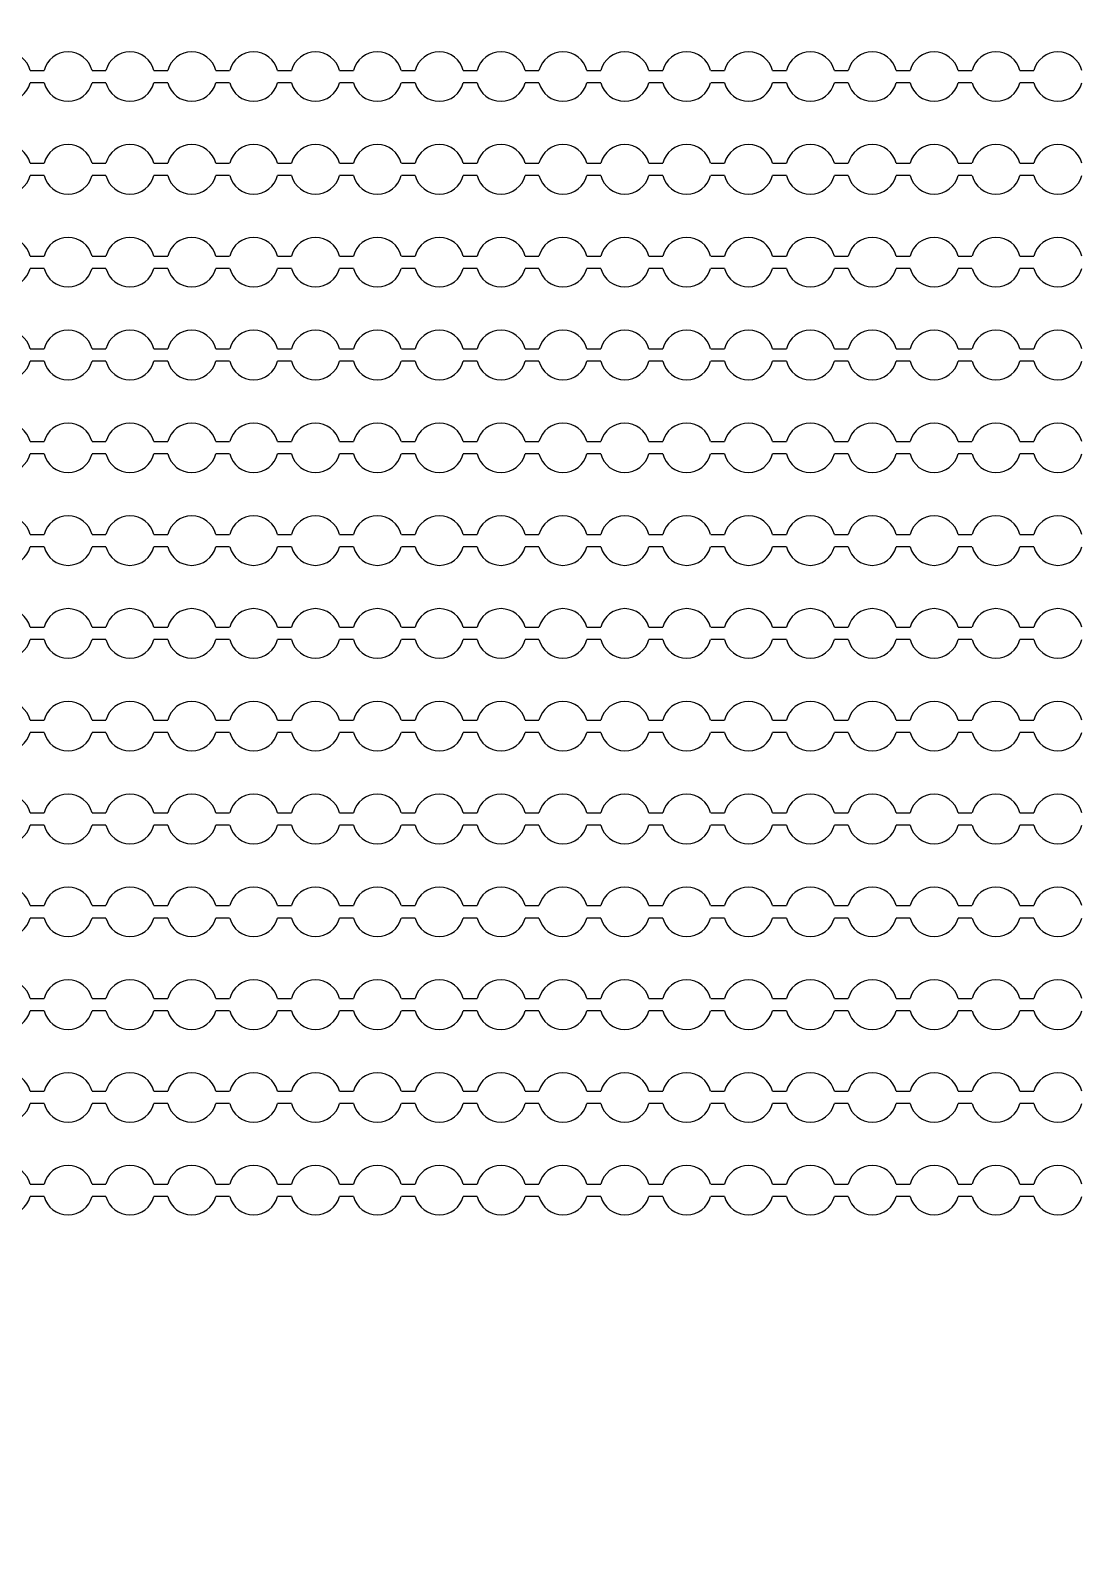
# Model space of a CAD drawing. Extents: x 4056 to 105656, y 4120 to 105720.
# Drawn here: x 59041 to 59891, y 69642 to 70862 of the extents above; entities that cross this region are included whole.
import ezdxf

# ---------------------------------------------------------------- set-up
doc = ezdxf.new("R2010")
doc.units = 13
doc.header["$MEASUREMENT"] = 0
doc.layers.add('Main Layer', color=7, linetype='Continuous', lineweight=0)

msp = doc.modelspace()

# ---------------------------------------------------------------- linework, layer by layer
for p, q in [((59040.9, 70829.2), (59052.1, 70829.2)), ((59090.9, 70829.2), (59102.1, 70829.2)), ((59140.9, 70829.2), (59152.1, 70829.2)), ((59190.9, 70829.2), (59202.1, 70829.2)), ((59240.9, 70829.2), (59252.1, 70829.2)), ((59290.9, 70829.2), (59302.1, 70829.2)), ((59340.9, 70829.2), (59352.1, 70829.2)), ((59390.9, 70829.2), (59402.1, 70829.2)), ((59440.9, 70829.2), (59452.1, 70829.2)), ((59490.9, 70829.2), (59502.1, 70829.2)), ((59540.9, 70829.2), (59552.1, 70829.2)), ((59590.9, 70829.2), (59602.1, 70829.2)), ((59640.9, 70829.2), (59652.1, 70829.2)), ((59690.9, 70829.2), (59702.1, 70829.2)), ((59740.9, 70829.2), (59752.1, 70829.2)), ((59790.9, 70829.2), (59802.1, 70829.2)), ((59840.9, 70829.2), (59852.1, 70829.2)), ((59052.1, 70819.2), (59040.9, 70819.2)), ((59102.1, 70819.2), (59090.9, 70819.2)), ((59152.1, 70819.2), (59140.9, 70819.2)), ((59202.1, 70819.2), (59190.9, 70819.2)), ((59252.1, 70819.2), (59240.9, 70819.2)), ((59302.1, 70819.2), (59290.9, 70819.2)), ((59352.1, 70819.2), (59340.9, 70819.2)), ((59402.1, 70819.2), (59390.9, 70819.2)), ((59452.1, 70819.2), (59440.9, 70819.2)), ((59502.1, 70819.2), (59490.9, 70819.2)), ((59552.1, 70819.2), (59540.9, 70819.2)), ((59602.1, 70819.2), (59590.9, 70819.2)), ((59652.1, 70819.2), (59640.9, 70819.2)), ((59702.1, 70819.2), (59690.9, 70819.2)), ((59752.1, 70819.2), (59740.9, 70819.2)), ((59802.1, 70819.2), (59790.9, 70819.2)), ((59852.1, 70819.2), (59840.9, 70819.2)), ((59040.9, 70754.2), (59052.1, 70754.2)), ((59090.9, 70754.2), (59102.1, 70754.2)), ((59140.9, 70754.2), (59152.1, 70754.2)), ((59190.9, 70754.2), (59202.1, 70754.2)), ((59240.9, 70754.2), (59252.1, 70754.2)), ((59290.9, 70754.2), (59302.1, 70754.2)), ((59340.9, 70754.2), (59352.1, 70754.2)), ((59390.9, 70754.2), (59402.1, 70754.2)), ((59440.9, 70754.2), (59452.1, 70754.2)), ((59490.9, 70754.2), (59502.1, 70754.2)), ((59540.9, 70754.2), (59552.1, 70754.2)), ((59590.9, 70754.2), (59602.1, 70754.2)), ((59640.9, 70754.2), (59652.1, 70754.2)), ((59690.9, 70754.2), (59702.1, 70754.2)), ((59740.9, 70754.2), (59752.1, 70754.2)), ((59790.9, 70754.2), (59802.1, 70754.2)), ((59840.9, 70754.2), (59852.1, 70754.2)), ((59052.1, 70744.2), (59040.9, 70744.2)), ((59102.1, 70744.2), (59090.9, 70744.2)), ((59152.1, 70744.2), (59140.9, 70744.2)), ((59202.1, 70744.2), (59190.9, 70744.2)), ((59252.1, 70744.2), (59240.9, 70744.2)), ((59302.1, 70744.2), (59290.9, 70744.2)), ((59352.1, 70744.2), (59340.9, 70744.2)), ((59402.1, 70744.2), (59390.9, 70744.2)), ((59452.1, 70744.2), (59440.9, 70744.2)), ((59502.1, 70744.2), (59490.9, 70744.2)), ((59552.1, 70744.2), (59540.9, 70744.2)), ((59602.1, 70744.2), (59590.9, 70744.2)), ((59652.1, 70744.2), (59640.9, 70744.2)), ((59702.1, 70744.2), (59690.9, 70744.2)), ((59752.1, 70744.2), (59740.9, 70744.2)), ((59802.1, 70744.2), (59790.9, 70744.2)), ((59852.1, 70744.2), (59840.9, 70744.2)), ((59040.9, 70679.2), (59052.1, 70679.2)), ((59090.9, 70679.2), (59102.1, 70679.2)), ((59140.9, 70679.2), (59152.1, 70679.2)), ((59190.9, 70679.2), (59202.1, 70679.2)), ((59240.9, 70679.2), (59252.1, 70679.2)), ((59290.9, 70679.2), (59302.1, 70679.2)), ((59340.9, 70679.2), (59352.1, 70679.2)), ((59390.9, 70679.2), (59402.1, 70679.2)), ((59440.9, 70679.2), (59452.1, 70679.2)), ((59490.9, 70679.2), (59502.1, 70679.2)), ((59540.9, 70679.2), (59552.1, 70679.2)), ((59590.9, 70679.2), (59602.1, 70679.2)), ((59640.9, 70679.2), (59652.1, 70679.2)), ((59690.9, 70679.2), (59702.1, 70679.2)), ((59740.9, 70679.2), (59752.1, 70679.2)), ((59790.9, 70679.2), (59802.1, 70679.2)), ((59840.9, 70679.2), (59852.1, 70679.2)), ((59052.1, 70669.2), (59040.9, 70669.2)), ((59102.1, 70669.2), (59090.9, 70669.2)), ((59152.1, 70669.2), (59140.9, 70669.2)), ((59202.1, 70669.2), (59190.9, 70669.2)), ((59252.1, 70669.2), (59240.9, 70669.2)), ((59302.1, 70669.2), (59290.9, 70669.2)), ((59352.1, 70669.2), (59340.9, 70669.2)), ((59402.1, 70669.2), (59390.9, 70669.2)), ((59452.1, 70669.2), (59440.9, 70669.2)), ((59502.1, 70669.2), (59490.9, 70669.2)), ((59552.1, 70669.2), (59540.9, 70669.2)), ((59602.1, 70669.2), (59590.9, 70669.2)), ((59652.1, 70669.2), (59640.9, 70669.2)), ((59702.1, 70669.2), (59690.9, 70669.2)), ((59752.1, 70669.2), (59740.9, 70669.2)), ((59802.1, 70669.2), (59790.9, 70669.2)), ((59852.1, 70669.2), (59840.9, 70669.2)), ((59040.9, 70604.2), (59052.1, 70604.2)), ((59052.1, 70594.2), (59040.9, 70594.2)), ((59090.9, 70604.2), (59102.1, 70604.2)), ((59102.1, 70594.2), (59090.9, 70594.2)), ((59140.9, 70604.2), (59152.1, 70604.2)), ((59152.1, 70594.2), (59140.9, 70594.2)), ((59190.9, 70604.2), (59202.1, 70604.2)), ((59202.1, 70594.2), (59190.9, 70594.2)), ((59240.9, 70604.2), (59252.1, 70604.2)), ((59252.1, 70594.2), (59240.9, 70594.2)), ((59290.9, 70604.2), (59302.1, 70604.2)), ((59302.1, 70594.2), (59290.9, 70594.2)), ((59340.9, 70604.2), (59352.1, 70604.2)), ((59352.1, 70594.2), (59340.9, 70594.2)), ((59390.9, 70604.2), (59402.1, 70604.2)), ((59402.1, 70594.2), (59390.9, 70594.2)), ((59440.9, 70604.2), (59452.1, 70604.2)), ((59452.1, 70594.2), (59440.9, 70594.2)), ((59490.9, 70604.2), (59502.1, 70604.2)), ((59502.1, 70594.2), (59490.9, 70594.2)), ((59540.9, 70604.2), (59552.1, 70604.2)), ((59552.1, 70594.2), (59540.9, 70594.2)), ((59590.9, 70604.2), (59602.1, 70604.2)), ((59602.1, 70594.2), (59590.9, 70594.2)), ((59640.9, 70604.2), (59652.1, 70604.2)), ((59652.1, 70594.2), (59640.9, 70594.2)), ((59690.9, 70604.2), (59702.1, 70604.2)), ((59702.1, 70594.2), (59690.9, 70594.2)), ((59740.9, 70604.2), (59752.1, 70604.2)), ((59752.1, 70594.2), (59740.9, 70594.2)), ((59790.9, 70604.2), (59802.1, 70604.2)), ((59802.1, 70594.2), (59790.9, 70594.2)), ((59840.9, 70604.2), (59852.1, 70604.2)), ((59852.1, 70594.2), (59840.9, 70594.2)), ((59040.9, 70529.2), (59052.1, 70529.2)), ((59090.9, 70529.2), (59102.1, 70529.2)), ((59140.9, 70529.2), (59152.1, 70529.2)), ((59190.9, 70529.2), (59202.1, 70529.2)), ((59240.9, 70529.2), (59252.1, 70529.2)), ((59290.9, 70529.2), (59302.1, 70529.2)), ((59340.9, 70529.2), (59352.1, 70529.2)), ((59390.9, 70529.2), (59402.1, 70529.2)), ((59440.9, 70529.2), (59452.1, 70529.2)), ((59490.9, 70529.2), (59502.1, 70529.2)), ((59540.9, 70529.2), (59552.1, 70529.2)), ((59590.9, 70529.2), (59602.1, 70529.2)), ((59640.9, 70529.2), (59652.1, 70529.2)), ((59690.9, 70529.2), (59702.1, 70529.2)), ((59740.9, 70529.2), (59752.1, 70529.2)), ((59790.9, 70529.2), (59802.1, 70529.2)), ((59840.9, 70529.2), (59852.1, 70529.2)), ((59052.1, 70519.2), (59040.9, 70519.2)), ((59102.1, 70519.2), (59090.9, 70519.2)), ((59152.1, 70519.2), (59140.9, 70519.2)), ((59202.1, 70519.2), (59190.9, 70519.2)), ((59252.1, 70519.2), (59240.9, 70519.2)), ((59302.1, 70519.2), (59290.9, 70519.2)), ((59352.1, 70519.2), (59340.9, 70519.2)), ((59402.1, 70519.2), (59390.9, 70519.2)), ((59452.1, 70519.2), (59440.9, 70519.2)), ((59502.1, 70519.2), (59490.9, 70519.2)), ((59552.1, 70519.2), (59540.9, 70519.2)), ((59602.1, 70519.2), (59590.9, 70519.2)), ((59652.1, 70519.2), (59640.9, 70519.2)), ((59702.1, 70519.2), (59690.9, 70519.2)), ((59752.1, 70519.2), (59740.9, 70519.2)), ((59802.1, 70519.2), (59790.9, 70519.2)), ((59852.1, 70519.2), (59840.9, 70519.2)), ((59040.9, 70454.2), (59052.1, 70454.2)), ((59090.9, 70454.2), (59102.1, 70454.2)), ((59140.9, 70454.2), (59152.1, 70454.2)), ((59190.9, 70454.2), (59202.1, 70454.2)), ((59240.9, 70454.2), (59252.1, 70454.2)), ((59290.9, 70454.2), (59302.1, 70454.2)), ((59340.9, 70454.2), (59352.1, 70454.2)), ((59390.9, 70454.2), (59402.1, 70454.2)), ((59440.9, 70454.2), (59452.1, 70454.2)), ((59490.9, 70454.2), (59502.1, 70454.2)), ((59540.9, 70454.2), (59552.1, 70454.2)), ((59590.9, 70454.2), (59602.1, 70454.2)), ((59640.9, 70454.2), (59652.1, 70454.2)), ((59690.9, 70454.2), (59702.1, 70454.2)), ((59740.9, 70454.2), (59752.1, 70454.2)), ((59790.9, 70454.2), (59802.1, 70454.2)), ((59840.9, 70454.2), (59852.1, 70454.2)), ((59052.1, 70444.2), (59040.9, 70444.2)), ((59102.1, 70444.2), (59090.9, 70444.2)), ((59152.1, 70444.2), (59140.9, 70444.2)), ((59202.1, 70444.2), (59190.9, 70444.2)), ((59252.1, 70444.2), (59240.9, 70444.2)), ((59302.1, 70444.2), (59290.9, 70444.2)), ((59352.1, 70444.2), (59340.9, 70444.2)), ((59402.1, 70444.2), (59390.9, 70444.2)), ((59452.1, 70444.2), (59440.9, 70444.2)), ((59502.1, 70444.2), (59490.9, 70444.2)), ((59552.1, 70444.2), (59540.9, 70444.2)), ((59602.1, 70444.2), (59590.9, 70444.2)), ((59652.1, 70444.2), (59640.9, 70444.2)), ((59702.1, 70444.2), (59690.9, 70444.2)), ((59752.1, 70444.2), (59740.9, 70444.2)), ((59802.1, 70444.2), (59790.9, 70444.2)), ((59852.1, 70444.2), (59840.9, 70444.2)), ((59040.9, 70379.2), (59052.1, 70379.2)), ((59090.9, 70379.2), (59102.1, 70379.2)), ((59140.9, 70379.2), (59152.1, 70379.2)), ((59190.9, 70379.2), (59202.1, 70379.2)), ((59240.9, 70379.2), (59252.1, 70379.2)), ((59290.9, 70379.2), (59302.1, 70379.2)), ((59340.9, 70379.2), (59352.1, 70379.2)), ((59390.9, 70379.2), (59402.1, 70379.2)), ((59440.9, 70379.2), (59452.1, 70379.2)), ((59490.9, 70379.2), (59502.1, 70379.2)), ((59540.9, 70379.2), (59552.1, 70379.2)), ((59590.9, 70379.2), (59602.1, 70379.2)), ((59640.9, 70379.2), (59652.1, 70379.2)), ((59690.9, 70379.2), (59702.1, 70379.2)), ((59740.9, 70379.2), (59752.1, 70379.2)), ((59790.9, 70379.2), (59802.1, 70379.2)), ((59840.9, 70379.2), (59852.1, 70379.2)), ((59052.1, 70369.2), (59040.9, 70369.2)), ((59102.1, 70369.2), (59090.9, 70369.2)), ((59152.1, 70369.2), (59140.9, 70369.2)), ((59202.1, 70369.2), (59190.9, 70369.2)), ((59252.1, 70369.2), (59240.9, 70369.2)), ((59302.1, 70369.2), (59290.9, 70369.2)), ((59352.1, 70369.2), (59340.9, 70369.2)), ((59402.1, 70369.2), (59390.9, 70369.2)), ((59452.1, 70369.2), (59440.9, 70369.2)), ((59502.1, 70369.2), (59490.9, 70369.2)), ((59552.1, 70369.2), (59540.9, 70369.2)), ((59602.1, 70369.2), (59590.9, 70369.2)), ((59652.1, 70369.2), (59640.9, 70369.2)), ((59702.1, 70369.2), (59690.9, 70369.2)), ((59752.1, 70369.2), (59740.9, 70369.2)), ((59802.1, 70369.2), (59790.9, 70369.2)), ((59852.1, 70369.2), (59840.9, 70369.2)), ((59040.9, 70304.2), (59052.1, 70304.2)), ((59090.9, 70304.2), (59102.1, 70304.2)), ((59140.9, 70304.2), (59152.1, 70304.2)), ((59190.9, 70304.2), (59202.1, 70304.2)), ((59240.9, 70304.2), (59252.1, 70304.2)), ((59290.9, 70304.2), (59302.1, 70304.2)), ((59340.9, 70304.2), (59352.1, 70304.2)), ((59390.9, 70304.2), (59402.1, 70304.2)), ((59440.9, 70304.2), (59452.1, 70304.2)), ((59490.9, 70304.2), (59502.1, 70304.2)), ((59540.9, 70304.2), (59552.1, 70304.2)), ((59590.9, 70304.2), (59602.1, 70304.2)), ((59640.9, 70304.2), (59652.1, 70304.2)), ((59690.9, 70304.2), (59702.1, 70304.2)), ((59740.9, 70304.2), (59752.1, 70304.2)), ((59790.9, 70304.2), (59802.1, 70304.2)), ((59840.9, 70304.2), (59852.1, 70304.2)), ((59052.1, 70294.2), (59040.9, 70294.2)), ((59102.1, 70294.2), (59090.9, 70294.2)), ((59152.1, 70294.2), (59140.9, 70294.2)), ((59202.1, 70294.2), (59190.9, 70294.2)), ((59252.1, 70294.2), (59240.9, 70294.2)), ((59302.1, 70294.2), (59290.9, 70294.2)), ((59352.1, 70294.2), (59340.9, 70294.2)), ((59402.1, 70294.2), (59390.9, 70294.2)), ((59452.1, 70294.2), (59440.9, 70294.2)), ((59502.1, 70294.2), (59490.9, 70294.2)), ((59552.1, 70294.2), (59540.9, 70294.2)), ((59602.1, 70294.2), (59590.9, 70294.2)), ((59652.1, 70294.2), (59640.9, 70294.2)), ((59702.1, 70294.2), (59690.9, 70294.2)), ((59752.1, 70294.2), (59740.9, 70294.2)), ((59802.1, 70294.2), (59790.9, 70294.2)), ((59852.1, 70294.2), (59840.9, 70294.2)), ((59040.9, 70229.2), (59052.1, 70229.2)), ((59090.9, 70229.2), (59102.1, 70229.2)), ((59140.9, 70229.2), (59152.1, 70229.2)), ((59190.9, 70229.2), (59202.1, 70229.2)), ((59240.9, 70229.2), (59252.1, 70229.2)), ((59290.9, 70229.2), (59302.1, 70229.2)), ((59340.9, 70229.2), (59352.1, 70229.2)), ((59390.9, 70229.2), (59402.1, 70229.2)), ((59440.9, 70229.2), (59452.1, 70229.2)), ((59490.9, 70229.2), (59502.1, 70229.2)), ((59540.9, 70229.2), (59552.1, 70229.2)), ((59590.9, 70229.2), (59602.1, 70229.2)), ((59640.9, 70229.2), (59652.1, 70229.2)), ((59690.9, 70229.2), (59702.1, 70229.2)), ((59740.9, 70229.2), (59752.1, 70229.2)), ((59790.9, 70229.2), (59802.1, 70229.2)), ((59840.9, 70229.2), (59852.1, 70229.2)), ((59052.1, 70219.2), (59040.9, 70219.2)), ((59102.1, 70219.2), (59090.9, 70219.2)), ((59152.1, 70219.2), (59140.9, 70219.2)), ((59202.1, 70219.2), (59190.9, 70219.2)), ((59252.1, 70219.2), (59240.9, 70219.2)), ((59302.1, 70219.2), (59290.9, 70219.2)), ((59352.1, 70219.2), (59340.9, 70219.2)), ((59402.1, 70219.2), (59390.9, 70219.2)), ((59452.1, 70219.2), (59440.9, 70219.2)), ((59502.1, 70219.2), (59490.9, 70219.2)), ((59552.1, 70219.2), (59540.9, 70219.2)), ((59602.1, 70219.2), (59590.9, 70219.2)), ((59652.1, 70219.2), (59640.9, 70219.2)), ((59702.1, 70219.2), (59690.9, 70219.2)), ((59752.1, 70219.2), (59740.9, 70219.2)), ((59802.1, 70219.2), (59790.9, 70219.2)), ((59852.1, 70219.2), (59840.9, 70219.2)), ((59040.9, 70154.2), (59052.1, 70154.2)), ((59052.1, 70144.2), (59040.9, 70144.2)), ((59090.9, 70154.2), (59102.1, 70154.2)), ((59102.1, 70144.2), (59090.9, 70144.2)), ((59140.9, 70154.2), (59152.1, 70154.2)), ((59152.1, 70144.2), (59140.9, 70144.2)), ((59190.9, 70154.2), (59202.1, 70154.2)), ((59202.1, 70144.2), (59190.9, 70144.2)), ((59240.9, 70154.2), (59252.1, 70154.2)), ((59252.1, 70144.2), (59240.9, 70144.2)), ((59290.9, 70154.2), (59302.1, 70154.2)), ((59302.1, 70144.2), (59290.9, 70144.2)), ((59340.9, 70154.2), (59352.1, 70154.2)), ((59352.1, 70144.2), (59340.9, 70144.2)), ((59390.9, 70154.2), (59402.1, 70154.2)), ((59402.1, 70144.2), (59390.9, 70144.2)), ((59440.9, 70154.2), (59452.1, 70154.2)), ((59452.1, 70144.2), (59440.9, 70144.2)), ((59490.9, 70154.2), (59502.1, 70154.2)), ((59502.1, 70144.2), (59490.9, 70144.2)), ((59540.9, 70154.2), (59552.1, 70154.2)), ((59552.1, 70144.2), (59540.9, 70144.2)), ((59590.9, 70154.2), (59602.1, 70154.2)), ((59602.1, 70144.2), (59590.9, 70144.2)), ((59640.9, 70154.2), (59652.1, 70154.2)), ((59652.1, 70144.2), (59640.9, 70144.2)), ((59690.9, 70154.2), (59702.1, 70154.2)), ((59702.1, 70144.2), (59690.9, 70144.2)), ((59740.9, 70154.2), (59752.1, 70154.2)), ((59752.1, 70144.2), (59740.9, 70144.2)), ((59790.9, 70154.2), (59802.1, 70154.2)), ((59802.1, 70144.2), (59790.9, 70144.2)), ((59840.9, 70154.2), (59852.1, 70154.2)), ((59852.1, 70144.2), (59840.9, 70144.2)), ((59040.9, 70079.2), (59052.1, 70079.2)), ((59052.1, 70069.2), (59040.9, 70069.2)), ((59090.9, 70079.2), (59102.1, 70079.2)), ((59102.1, 70069.2), (59090.9, 70069.2)), ((59140.9, 70079.2), (59152.1, 70079.2)), ((59152.1, 70069.2), (59140.9, 70069.2)), ((59190.9, 70079.2), (59202.1, 70079.2)), ((59202.1, 70069.2), (59190.9, 70069.2)), ((59240.9, 70079.2), (59252.1, 70079.2)), ((59252.1, 70069.2), (59240.9, 70069.2)), ((59290.9, 70079.2), (59302.1, 70079.2)), ((59302.1, 70069.2), (59290.9, 70069.2)), ((59340.9, 70079.2), (59352.1, 70079.2)), ((59352.1, 70069.2), (59340.9, 70069.2)), ((59390.9, 70079.2), (59402.1, 70079.2)), ((59402.1, 70069.2), (59390.9, 70069.2)), ((59440.9, 70079.2), (59452.1, 70079.2)), ((59452.1, 70069.2), (59440.9, 70069.2)), ((59490.9, 70079.2), (59502.1, 70079.2)), ((59502.1, 70069.2), (59490.9, 70069.2)), ((59540.9, 70079.2), (59552.1, 70079.2)), ((59552.1, 70069.2), (59540.9, 70069.2)), ((59590.9, 70079.2), (59602.1, 70079.2)), ((59602.1, 70069.2), (59590.9, 70069.2)), ((59640.9, 70079.2), (59652.1, 70079.2)), ((59652.1, 70069.2), (59640.9, 70069.2)), ((59690.9, 70079.2), (59702.1, 70079.2)), ((59702.1, 70069.2), (59690.9, 70069.2)), ((59740.9, 70079.2), (59752.1, 70079.2)), ((59752.1, 70069.2), (59740.9, 70069.2)), ((59790.9, 70079.2), (59802.1, 70079.2)), ((59802.1, 70069.2), (59790.9, 70069.2)), ((59840.9, 70079.2), (59852.1, 70079.2)), ((59852.1, 70069.2), (59840.9, 70069.2)), ((59040.9, 70004.2), (59052.1, 70004.2)), ((59090.9, 70004.2), (59102.1, 70004.2)), ((59140.9, 70004.2), (59152.1, 70004.2)), ((59190.9, 70004.2), (59202.1, 70004.2)), ((59240.9, 70004.2), (59252.1, 70004.2)), ((59290.9, 70004.2), (59302.1, 70004.2)), ((59340.9, 70004.2), (59352.1, 70004.2)), ((59390.9, 70004.2), (59402.1, 70004.2)), ((59440.9, 70004.2), (59452.1, 70004.2)), ((59490.9, 70004.2), (59502.1, 70004.2)), ((59540.9, 70004.2), (59552.1, 70004.2)), ((59590.9, 70004.2), (59602.1, 70004.2)), ((59640.9, 70004.2), (59652.1, 70004.2)), ((59690.9, 70004.2), (59702.1, 70004.2)), ((59740.9, 70004.2), (59752.1, 70004.2)), ((59790.9, 70004.2), (59802.1, 70004.2)), ((59840.9, 70004.2), (59852.1, 70004.2)), ((59052.1, 69994.2), (59040.9, 69994.2)), ((59102.1, 69994.2), (59090.9, 69994.2)), ((59152.1, 69994.2), (59140.9, 69994.2)), ((59202.1, 69994.2), (59190.9, 69994.2)), ((59252.1, 69994.2), (59240.9, 69994.2)), ((59302.1, 69994.2), (59290.9, 69994.2)), ((59352.1, 69994.2), (59340.9, 69994.2)), ((59402.1, 69994.2), (59390.9, 69994.2)), ((59452.1, 69994.2), (59440.9, 69994.2)), ((59502.1, 69994.2), (59490.9, 69994.2)), ((59552.1, 69994.2), (59540.9, 69994.2)), ((59602.1, 69994.2), (59590.9, 69994.2)), ((59652.1, 69994.2), (59640.9, 69994.2)), ((59702.1, 69994.2), (59690.9, 69994.2)), ((59752.1, 69994.2), (59740.9, 69994.2)), ((59802.1, 69994.2), (59790.9, 69994.2)), ((59852.1, 69994.2), (59840.9, 69994.2)), ((59040.9, 69929.2), (59052.1, 69929.2)), ((59090.9, 69929.2), (59102.1, 69929.2)), ((59140.9, 69929.2), (59152.1, 69929.2)), ((59190.9, 69929.2), (59202.1, 69929.2)), ((59240.9, 69929.2), (59252.1, 69929.2)), ((59290.9, 69929.2), (59302.1, 69929.2)), ((59340.9, 69929.2), (59352.1, 69929.2)), ((59390.9, 69929.2), (59402.1, 69929.2)), ((59440.9, 69929.2), (59452.1, 69929.2)), ((59490.9, 69929.2), (59502.1, 69929.2)), ((59540.9, 69929.2), (59552.1, 69929.2)), ((59590.9, 69929.2), (59602.1, 69929.2)), ((59640.9, 69929.2), (59652.1, 69929.2)), ((59690.9, 69929.2), (59702.1, 69929.2)), ((59740.9, 69929.2), (59752.1, 69929.2)), ((59790.9, 69929.2), (59802.1, 69929.2)), ((59840.9, 69929.2), (59852.1, 69929.2)), ((59052.1, 69919.2), (59040.9, 69919.2)), ((59102.1, 69919.2), (59090.9, 69919.2)), ((59152.1, 69919.2), (59140.9, 69919.2)), ((59202.1, 69919.2), (59190.9, 69919.2)), ((59252.1, 69919.2), (59240.9, 69919.2)), ((59302.1, 69919.2), (59290.9, 69919.2)), ((59352.1, 69919.2), (59340.9, 69919.2)), ((59402.1, 69919.2), (59390.9, 69919.2)), ((59452.1, 69919.2), (59440.9, 69919.2)), ((59502.1, 69919.2), (59490.9, 69919.2)), ((59552.1, 69919.2), (59540.9, 69919.2)), ((59602.1, 69919.2), (59590.9, 69919.2)), ((59652.1, 69919.2), (59640.9, 69919.2)), ((59702.1, 69919.2), (59690.9, 69919.2)), ((59752.1, 69919.2), (59740.9, 69919.2)), ((59802.1, 69919.2), (59790.9, 69919.2)), ((59852.1, 69919.2), (59840.9, 69919.2))]:
    msp.add_line(p, q)
at = {"lineweight": 0}
msp.add_circle((61011.6, 73976.1), 11000, dxfattribs=at)
for centre, start, end in [((59021.5, 70824.2), 14.4775, 165.5225), ((59071.5, 70824.2), 14.4775, 165.5225), ((59121.5, 70824.2), 14.4775, 165.5225), ((59171.5, 70824.2), 14.4775, 165.5225), ((59221.5, 70824.2), 14.4775, 165.5225), ((59271.5, 70824.2), 14.4775, 165.5225), ((59321.5, 70824.2), 14.4775, 165.5225), ((59371.5, 70824.2), 14.4775, 165.5225), ((59421.5, 70824.2), 14.4775, 165.5225), ((59471.5, 70824.2), 14.4775, 165.5225), ((59521.5, 70824.2), 14.4775, 165.5225), ((59571.5, 70824.2), 14.4775, 165.5225), ((59621.5, 70824.2), 14.4775, 165.5225), ((59671.5, 70824.2), 14.4775, 165.5225), ((59721.5, 70824.2), 14.4775, 165.5225), ((59771.5, 70824.2), 14.4775, 165.5225), ((59821.5, 70824.2), 14.4775, 165.5225), ((59871.5, 70824.2), 14.4775, 165.5225), ((59021.5, 70824.2), 194.4775, 345.5225), ((59071.5, 70824.2), 194.4775, 345.5225), ((59121.5, 70824.2), 194.4775, 345.5225), ((59171.5, 70824.2), 194.4775, 345.5225), ((59221.5, 70824.2), 194.4775, 345.5225), ((59271.5, 70824.2), 194.4775, 345.5225), ((59321.5, 70824.2), 194.4775, 345.5225), ((59371.5, 70824.2), 194.4775, 345.5225), ((59421.5, 70824.2), 194.4775, 345.5225), ((59471.5, 70824.2), 194.4775, 345.5225), ((59521.5, 70824.2), 194.4775, 345.5225), ((59571.5, 70824.2), 194.4775, 345.5225), ((59621.5, 70824.2), 194.4775, 345.5225), ((59671.5, 70824.2), 194.4775, 345.5225), ((59721.5, 70824.2), 194.4775, 345.5225), ((59771.5, 70824.2), 194.4775, 345.5225), ((59821.5, 70824.2), 194.4775, 345.5225), ((59871.5, 70824.2), 194.4775, 345.5225), ((59021.5, 70749.2), 14.4775, 165.5225), ((59071.5, 70749.2), 14.4775, 165.5225), ((59121.5, 70749.2), 14.4775, 165.5225), ((59171.5, 70749.2), 14.4775, 165.5225), ((59221.5, 70749.2), 14.4775, 165.5225), ((59271.5, 70749.2), 14.4775, 165.5225), ((59321.5, 70749.2), 14.4775, 165.5225), ((59371.5, 70749.2), 14.4775, 165.5225), ((59421.5, 70749.2), 14.4775, 165.5225), ((59471.5, 70749.2), 14.4775, 165.5225), ((59521.5, 70749.2), 14.4775, 165.5225), ((59571.5, 70749.2), 14.4775, 165.5225), ((59621.5, 70749.2), 14.4775, 165.5225), ((59671.5, 70749.2), 14.4775, 165.5225), ((59721.5, 70749.2), 14.4775, 165.5225), ((59771.5, 70749.2), 14.4775, 165.5225), ((59821.5, 70749.2), 14.4775, 165.5225), ((59871.5, 70749.2), 14.4775, 165.5225), ((59021.5, 70749.2), 194.4775, 345.5225), ((59071.5, 70749.2), 194.4775, 345.5225), ((59121.5, 70749.2), 194.4775, 345.5225), ((59171.5, 70749.2), 194.4775, 345.5225), ((59221.5, 70749.2), 194.4775, 345.5225), ((59271.5, 70749.2), 194.4775, 345.5225), ((59321.5, 70749.2), 194.4775, 345.5225), ((59371.5, 70749.2), 194.4775, 345.5225), ((59421.5, 70749.2), 194.4775, 345.5225), ((59471.5, 70749.2), 194.4775, 345.5225), ((59521.5, 70749.2), 194.4775, 345.5225), ((59571.5, 70749.2), 194.4775, 345.5225), ((59621.5, 70749.2), 194.4775, 345.5225), ((59671.5, 70749.2), 194.4775, 345.5225), ((59721.5, 70749.2), 194.4775, 345.5225), ((59771.5, 70749.2), 194.4775, 345.5225), ((59821.5, 70749.2), 194.4775, 345.5225), ((59871.5, 70749.2), 194.4775, 345.5225), ((59021.5, 70674.2), 14.4775, 165.5225), ((59071.5, 70674.2), 14.4775, 165.5225), ((59121.5, 70674.2), 14.4775, 165.5225), ((59171.5, 70674.2), 14.4775, 165.5225), ((59221.5, 70674.2), 14.4775, 165.5225), ((59271.5, 70674.2), 14.4775, 165.5225), ((59321.5, 70674.2), 14.4775, 165.5225), ((59371.5, 70674.2), 14.4775, 165.5225), ((59421.5, 70674.2), 14.4775, 165.5225), ((59471.5, 70674.2), 14.4775, 165.5225), ((59521.5, 70674.2), 14.4775, 165.5225), ((59571.5, 70674.2), 14.4775, 165.5225), ((59621.5, 70674.2), 14.4775, 165.5225), ((59671.5, 70674.2), 14.4775, 165.5225), ((59721.5, 70674.2), 14.4775, 165.5225), ((59771.5, 70674.2), 14.4775, 165.5225), ((59821.5, 70674.2), 14.4775, 165.5225), ((59871.5, 70674.2), 14.4775, 165.5225), ((59021.5, 70674.2), 194.4775, 345.5225), ((59071.5, 70674.2), 194.4775, 345.5225), ((59121.5, 70674.2), 194.4775, 345.5225), ((59171.5, 70674.2), 194.4775, 345.5225), ((59221.5, 70674.2), 194.4775, 345.5225), ((59271.5, 70674.2), 194.4775, 345.5225), ((59321.5, 70674.2), 194.4775, 345.5225), ((59371.5, 70674.2), 194.4775, 345.5225), ((59421.5, 70674.2), 194.4775, 345.5225), ((59471.5, 70674.2), 194.4775, 345.5225), ((59521.5, 70674.2), 194.4775, 345.5225), ((59571.5, 70674.2), 194.4775, 345.5225), ((59621.5, 70674.2), 194.4775, 345.5225), ((59671.5, 70674.2), 194.4775, 345.5225), ((59721.5, 70674.2), 194.4775, 345.5225), ((59771.5, 70674.2), 194.4775, 345.5225), ((59821.5, 70674.2), 194.4775, 345.5225), ((59871.5, 70674.2), 194.4775, 345.5225), ((59021.5, 70599.2), 14.4775, 165.5225), ((59071.5, 70599.2), 14.4775, 165.5225), ((59121.5, 70599.2), 14.4775, 165.5225), ((59171.5, 70599.2), 14.4775, 165.5225), ((59221.5, 70599.2), 14.4775, 165.5225), ((59271.5, 70599.2), 14.4775, 165.5225), ((59321.5, 70599.2), 14.4775, 165.5225), ((59371.5, 70599.2), 14.4775, 165.5225), ((59421.5, 70599.2), 14.4775, 165.5225), ((59471.5, 70599.2), 14.4775, 165.5225), ((59521.5, 70599.2), 14.4775, 165.5225), ((59571.5, 70599.2), 14.4775, 165.5225), ((59621.5, 70599.2), 14.4775, 165.5225), ((59671.5, 70599.2), 14.4775, 165.5225), ((59721.5, 70599.2), 14.4775, 165.5225), ((59771.5, 70599.2), 14.4775, 165.5225), ((59821.5, 70599.2), 14.4775, 165.5225), ((59871.5, 70599.2), 14.4775, 165.5225), ((59021.5, 70599.2), 194.4775, 345.5225), ((59071.5, 70599.2), 194.4775, 345.5225), ((59121.5, 70599.2), 194.4775, 345.5225), ((59171.5, 70599.2), 194.4775, 345.5225), ((59221.5, 70599.2), 194.4775, 345.5225), ((59271.5, 70599.2), 194.4775, 345.5225), ((59321.5, 70599.2), 194.4775, 345.5225), ((59371.5, 70599.2), 194.4775, 345.5225), ((59421.5, 70599.2), 194.4775, 345.5225), ((59471.5, 70599.2), 194.4775, 345.5225), ((59521.5, 70599.2), 194.4775, 345.5225), ((59571.5, 70599.2), 194.4775, 345.5225), ((59621.5, 70599.2), 194.4775, 345.5225), ((59671.5, 70599.2), 194.4775, 345.5225), ((59721.5, 70599.2), 194.4775, 345.5225), ((59771.5, 70599.2), 194.4775, 345.5225), ((59821.5, 70599.2), 194.4775, 345.5225), ((59871.5, 70599.2), 194.4775, 345.5225), ((59021.5, 70524.2), 14.4775, 165.5225), ((59071.5, 70524.2), 14.4775, 165.5225), ((59121.5, 70524.2), 14.4775, 165.5225), ((59171.5, 70524.2), 14.4775, 165.5225), ((59221.5, 70524.2), 14.4775, 165.5225), ((59271.5, 70524.2), 14.4775, 165.5225), ((59321.5, 70524.2), 14.4775, 165.5225), ((59371.5, 70524.2), 14.4775, 165.5225), ((59421.5, 70524.2), 14.4775, 165.5225), ((59471.5, 70524.2), 14.4775, 165.5225), ((59521.5, 70524.2), 14.4775, 165.5225), ((59571.5, 70524.2), 14.4775, 165.5225), ((59621.5, 70524.2), 14.4775, 165.5225), ((59671.5, 70524.2), 14.4775, 165.5225), ((59721.5, 70524.2), 14.4775, 165.5225), ((59771.5, 70524.2), 14.4775, 165.5225), ((59821.5, 70524.2), 14.4775, 165.5225), ((59871.5, 70524.2), 14.4775, 165.5225), ((59021.5, 70524.2), 194.4775, 345.5225), ((59071.5, 70524.2), 194.4775, 345.5225), ((59121.5, 70524.2), 194.4775, 345.5225), ((59171.5, 70524.2), 194.4775, 345.5225), ((59221.5, 70524.2), 194.4775, 345.5225), ((59271.5, 70524.2), 194.4775, 345.5225), ((59321.5, 70524.2), 194.4775, 345.5225), ((59371.5, 70524.2), 194.4775, 345.5225), ((59421.5, 70524.2), 194.4775, 345.5225), ((59471.5, 70524.2), 194.4775, 345.5225), ((59521.5, 70524.2), 194.4775, 345.5225), ((59571.5, 70524.2), 194.4775, 345.5225), ((59621.5, 70524.2), 194.4775, 345.5225), ((59671.5, 70524.2), 194.4775, 345.5225), ((59721.5, 70524.2), 194.4775, 345.5225), ((59771.5, 70524.2), 194.4775, 345.5225), ((59821.5, 70524.2), 194.4775, 345.5225), ((59871.5, 70524.2), 194.4775, 345.5225), ((59021.5, 70449.2), 14.4775, 165.5225), ((59071.5, 70449.2), 14.4775, 165.5225), ((59121.5, 70449.2), 14.4775, 165.5225), ((59171.5, 70449.2), 14.4775, 165.5225), ((59221.5, 70449.2), 14.4775, 165.5225), ((59271.5, 70449.2), 14.4775, 165.5225), ((59321.5, 70449.2), 14.4775, 165.5225), ((59371.5, 70449.2), 14.4775, 165.5225), ((59421.5, 70449.2), 14.4775, 165.5225), ((59471.5, 70449.2), 14.4775, 165.5225), ((59521.5, 70449.2), 14.4775, 165.5225), ((59571.5, 70449.2), 14.4775, 165.5225), ((59621.5, 70449.2), 14.4775, 165.5225), ((59671.5, 70449.2), 14.4775, 165.5225), ((59721.5, 70449.2), 14.4775, 165.5225), ((59771.5, 70449.2), 14.4775, 165.5225), ((59821.5, 70449.2), 14.4775, 165.5225), ((59871.5, 70449.2), 14.4775, 165.5225), ((59021.5, 70449.2), 194.4775, 345.5225), ((59071.5, 70449.2), 194.4775, 345.5225), ((59121.5, 70449.2), 194.4775, 345.5225), ((59171.5, 70449.2), 194.4775, 345.5225), ((59221.5, 70449.2), 194.4775, 345.5225), ((59271.5, 70449.2), 194.4775, 345.5225), ((59321.5, 70449.2), 194.4775, 345.5225), ((59371.5, 70449.2), 194.4775, 345.5225), ((59421.5, 70449.2), 194.4775, 345.5225), ((59471.5, 70449.2), 194.4775, 345.5225), ((59521.5, 70449.2), 194.4775, 345.5225), ((59571.5, 70449.2), 194.4775, 345.5225), ((59621.5, 70449.2), 194.4775, 345.5225), ((59671.5, 70449.2), 194.4775, 345.5225), ((59721.5, 70449.2), 194.4775, 345.5225), ((59771.5, 70449.2), 194.4775, 345.5225), ((59821.5, 70449.2), 194.4775, 345.5225), ((59871.5, 70449.2), 194.4775, 345.5225), ((59021.5, 70374.2), 14.4775, 165.5225), ((59071.5, 70374.2), 14.4775, 165.5225), ((59121.5, 70374.2), 14.4775, 165.5225), ((59171.5, 70374.2), 14.4775, 165.5225), ((59221.5, 70374.2), 14.4775, 165.5225), ((59271.5, 70374.2), 14.4775, 165.5225), ((59321.5, 70374.2), 14.4775, 165.5225), ((59371.5, 70374.2), 14.4775, 165.5225), ((59421.5, 70374.2), 14.4775, 165.5225), ((59471.5, 70374.2), 14.4775, 165.5225), ((59521.5, 70374.2), 14.4775, 165.5225), ((59571.5, 70374.2), 14.4775, 165.5225), ((59621.5, 70374.2), 14.4775, 165.5225), ((59671.5, 70374.2), 14.4775, 165.5225), ((59721.5, 70374.2), 14.4775, 165.5225), ((59771.5, 70374.2), 14.4775, 165.5225), ((59821.5, 70374.2), 14.4775, 165.5225), ((59871.5, 70374.2), 14.4775, 165.5225), ((59021.5, 70374.2), 194.4775, 345.5225), ((59071.5, 70374.2), 194.4775, 345.5225), ((59121.5, 70374.2), 194.4775, 345.5225), ((59171.5, 70374.2), 194.4775, 345.5225), ((59221.5, 70374.2), 194.4775, 345.5225), ((59271.5, 70374.2), 194.4775, 345.5225), ((59321.5, 70374.2), 194.4775, 345.5225), ((59371.5, 70374.2), 194.4775, 345.5225), ((59421.5, 70374.2), 194.4775, 345.5225), ((59471.5, 70374.2), 194.4775, 345.5225), ((59521.5, 70374.2), 194.4775, 345.5225), ((59571.5, 70374.2), 194.4775, 345.5225), ((59621.5, 70374.2), 194.4775, 345.5225), ((59671.5, 70374.2), 194.4775, 345.5225), ((59721.5, 70374.2), 194.4775, 345.5225), ((59771.5, 70374.2), 194.4775, 345.5225), ((59821.5, 70374.2), 194.4775, 345.5225), ((59871.5, 70374.2), 194.4775, 345.5225), ((59021.5, 70299.2), 14.4775, 165.5225), ((59071.5, 70299.2), 14.4775, 165.5225), ((59121.5, 70299.2), 14.4775, 165.5225), ((59171.5, 70299.2), 14.4775, 165.5225), ((59221.5, 70299.2), 14.4775, 165.5225), ((59271.5, 70299.2), 14.4775, 165.5225), ((59321.5, 70299.2), 14.4775, 165.5225), ((59371.5, 70299.2), 14.4775, 165.5225), ((59421.5, 70299.2), 14.4775, 165.5225), ((59471.5, 70299.2), 14.4775, 165.5225), ((59521.5, 70299.2), 14.4775, 165.5225), ((59571.5, 70299.2), 14.4775, 165.5225), ((59621.5, 70299.2), 14.4775, 165.5225), ((59671.5, 70299.2), 14.4775, 165.5225), ((59721.5, 70299.2), 14.4775, 165.5225), ((59771.5, 70299.2), 14.4775, 165.5225), ((59821.5, 70299.2), 14.4775, 165.5225), ((59871.5, 70299.2), 14.4775, 165.5225), ((59021.5, 70299.2), 194.4775, 345.5225), ((59071.5, 70299.2), 194.4775, 345.5225), ((59121.5, 70299.2), 194.4775, 345.5225), ((59171.5, 70299.2), 194.4775, 345.5225), ((59221.5, 70299.2), 194.4775, 345.5225), ((59271.5, 70299.2), 194.4775, 345.5225), ((59321.5, 70299.2), 194.4775, 345.5225), ((59371.5, 70299.2), 194.4775, 345.5225), ((59421.5, 70299.2), 194.4775, 345.5225), ((59471.5, 70299.2), 194.4775, 345.5225), ((59521.5, 70299.2), 194.4775, 345.5225), ((59571.5, 70299.2), 194.4775, 345.5225), ((59621.5, 70299.2), 194.4775, 345.5225), ((59671.5, 70299.2), 194.4775, 345.5225), ((59721.5, 70299.2), 194.4775, 345.5225), ((59771.5, 70299.2), 194.4775, 345.5225), ((59821.5, 70299.2), 194.4775, 345.5225), ((59871.5, 70299.2), 194.4775, 345.5225), ((59021.5, 70224.2), 14.4775, 165.5225), ((59071.5, 70224.2), 14.4775, 165.5225), ((59121.5, 70224.2), 14.4775, 165.5225), ((59171.5, 70224.2), 14.4775, 165.5225), ((59221.5, 70224.2), 14.4775, 165.5225), ((59271.5, 70224.2), 14.4775, 165.5225), ((59321.5, 70224.2), 14.4775, 165.5225), ((59371.5, 70224.2), 14.4775, 165.5225), ((59421.5, 70224.2), 14.4775, 165.5225), ((59471.5, 70224.2), 14.4775, 165.5225), ((59521.5, 70224.2), 14.4775, 165.5225), ((59571.5, 70224.2), 14.4775, 165.5225), ((59621.5, 70224.2), 14.4775, 165.5225), ((59671.5, 70224.2), 14.4775, 165.5225), ((59721.5, 70224.2), 14.4775, 165.5225), ((59771.5, 70224.2), 14.4775, 165.5225), ((59821.5, 70224.2), 14.4775, 165.5225), ((59871.5, 70224.2), 14.4775, 165.5225), ((59021.5, 70224.2), 194.4775, 345.5225), ((59071.5, 70224.2), 194.4775, 345.5225), ((59121.5, 70224.2), 194.4775, 345.5225), ((59171.5, 70224.2), 194.4775, 345.5225), ((59221.5, 70224.2), 194.4775, 345.5225), ((59271.5, 70224.2), 194.4775, 345.5225), ((59321.5, 70224.2), 194.4775, 345.5225), ((59371.5, 70224.2), 194.4775, 345.5225), ((59421.5, 70224.2), 194.4775, 345.5225), ((59471.5, 70224.2), 194.4775, 345.5225), ((59521.5, 70224.2), 194.4775, 345.5225), ((59571.5, 70224.2), 194.4775, 345.5225), ((59621.5, 70224.2), 194.4775, 345.5225), ((59671.5, 70224.2), 194.4775, 345.5225), ((59721.5, 70224.2), 194.4775, 345.5225), ((59771.5, 70224.2), 194.4775, 345.5225), ((59821.5, 70224.2), 194.4775, 345.5225), ((59871.5, 70224.2), 194.4775, 345.5225), ((59021.5, 70149.2), 14.4775, 165.5225), ((59071.5, 70149.2), 14.4775, 165.5225), ((59121.5, 70149.2), 14.4775, 165.5225), ((59171.5, 70149.2), 14.4775, 165.5225), ((59221.5, 70149.2), 14.4775, 165.5225), ((59271.5, 70149.2), 14.4775, 165.5225), ((59321.5, 70149.2), 14.4775, 165.5225), ((59371.5, 70149.2), 14.4775, 165.5225), ((59421.5, 70149.2), 14.4775, 165.5225), ((59471.5, 70149.2), 14.4775, 165.5225), ((59521.5, 70149.2), 14.4775, 165.5225), ((59571.5, 70149.2), 14.4775, 165.5225), ((59621.5, 70149.2), 14.4775, 165.5225), ((59671.5, 70149.2), 14.4775, 165.5225), ((59721.5, 70149.2), 14.4775, 165.5225), ((59771.5, 70149.2), 14.4775, 165.5225), ((59821.5, 70149.2), 14.4775, 165.5225), ((59871.5, 70149.2), 14.4775, 165.5225), ((59021.5, 70149.2), 194.4775, 345.5225), ((59071.5, 70149.2), 194.4775, 345.5225), ((59121.5, 70149.2), 194.4775, 345.5225), ((59171.5, 70149.2), 194.4775, 345.5225), ((59221.5, 70149.2), 194.4775, 345.5225), ((59271.5, 70149.2), 194.4775, 345.5225), ((59321.5, 70149.2), 194.4775, 345.5225), ((59371.5, 70149.2), 194.4775, 345.5225), ((59421.5, 70149.2), 194.4775, 345.5225), ((59471.5, 70149.2), 194.4775, 345.5225), ((59521.5, 70149.2), 194.4775, 345.5225), ((59571.5, 70149.2), 194.4775, 345.5225), ((59621.5, 70149.2), 194.4775, 345.5225), ((59671.5, 70149.2), 194.4775, 345.5225), ((59721.5, 70149.2), 194.4775, 345.5225), ((59771.5, 70149.2), 194.4775, 345.5225), ((59821.5, 70149.2), 194.4775, 345.5225), ((59871.5, 70149.2), 194.4775, 345.5225), ((59021.5, 70074.2), 14.4775, 165.5225), ((59071.5, 70074.2), 14.4775, 165.5225), ((59121.5, 70074.2), 14.4775, 165.5225), ((59171.5, 70074.2), 14.4775, 165.5225), ((59221.5, 70074.2), 14.4775, 165.5225), ((59271.5, 70074.2), 14.4775, 165.5225), ((59321.5, 70074.2), 14.4775, 165.5225), ((59371.5, 70074.2), 14.4775, 165.5225), ((59421.5, 70074.2), 14.4775, 165.5225), ((59471.5, 70074.2), 14.4775, 165.5225), ((59521.5, 70074.2), 14.4775, 165.5225), ((59571.5, 70074.2), 14.4775, 165.5225), ((59621.5, 70074.2), 14.4775, 165.5225), ((59671.5, 70074.2), 14.4775, 165.5225), ((59721.5, 70074.2), 14.4775, 165.5225), ((59771.5, 70074.2), 14.4775, 165.5225), ((59821.5, 70074.2), 14.4775, 165.5225), ((59871.5, 70074.2), 14.4775, 165.5225), ((59021.5, 70074.2), 194.4775, 345.5225), ((59071.5, 70074.2), 194.4775, 345.5225), ((59121.5, 70074.2), 194.4775, 345.5225), ((59171.5, 70074.2), 194.4775, 345.5225), ((59221.5, 70074.2), 194.4775, 345.5225), ((59271.5, 70074.2), 194.4775, 345.5225), ((59321.5, 70074.2), 194.4775, 345.5225), ((59371.5, 70074.2), 194.4775, 345.5225), ((59421.5, 70074.2), 194.4775, 345.5225), ((59471.5, 70074.2), 194.4775, 345.5225), ((59521.5, 70074.2), 194.4775, 345.5225), ((59571.5, 70074.2), 194.4775, 345.5225), ((59621.5, 70074.2), 194.4775, 345.5225), ((59671.5, 70074.2), 194.4775, 345.5225), ((59721.5, 70074.2), 194.4775, 345.5225), ((59771.5, 70074.2), 194.4775, 345.5225), ((59821.5, 70074.2), 194.4775, 345.5225), ((59871.5, 70074.2), 194.4775, 345.5225), ((59021.5, 69999.2), 14.4775, 165.5225), ((59071.5, 69999.2), 14.4775, 165.5225), ((59121.5, 69999.2), 14.4775, 165.5225), ((59171.5, 69999.2), 14.4775, 165.5225), ((59221.5, 69999.2), 14.4775, 165.5225), ((59271.5, 69999.2), 14.4775, 165.5225), ((59321.5, 69999.2), 14.4775, 165.5225), ((59371.5, 69999.2), 14.4775, 165.5225), ((59421.5, 69999.2), 14.4775, 165.5225), ((59471.5, 69999.2), 14.4775, 165.5225), ((59521.5, 69999.2), 14.4775, 165.5225), ((59571.5, 69999.2), 14.4775, 165.5225), ((59621.5, 69999.2), 14.4775, 165.5225), ((59671.5, 69999.2), 14.4775, 165.5225), ((59721.5, 69999.2), 14.4775, 165.5225), ((59771.5, 69999.2), 14.4775, 165.5225), ((59821.5, 69999.2), 14.4775, 165.5225), ((59871.5, 69999.2), 14.4775, 165.5225), ((59021.5, 69999.2), 194.4775, 345.5225), ((59071.5, 69999.2), 194.4775, 345.5225), ((59121.5, 69999.2), 194.4775, 345.5225), ((59171.5, 69999.2), 194.4775, 345.5225), ((59221.5, 69999.2), 194.4775, 345.5225), ((59271.5, 69999.2), 194.4775, 345.5225), ((59321.5, 69999.2), 194.4775, 345.5225), ((59371.5, 69999.2), 194.4775, 345.5225), ((59421.5, 69999.2), 194.4775, 345.5225), ((59471.5, 69999.2), 194.4775, 345.5225), ((59521.5, 69999.2), 194.4775, 345.5225), ((59571.5, 69999.2), 194.4775, 345.5225), ((59621.5, 69999.2), 194.4775, 345.5225), ((59671.5, 69999.2), 194.4775, 345.5225), ((59721.5, 69999.2), 194.4775, 345.5225), ((59771.5, 69999.2), 194.4775, 345.5225), ((59821.5, 69999.2), 194.4775, 345.5225), ((59871.5, 69999.2), 194.4775, 345.5225), ((59021.5, 69924.2), 14.4775, 165.5225), ((59071.5, 69924.2), 14.4775, 165.5225), ((59121.5, 69924.2), 14.4775, 165.5225), ((59171.5, 69924.2), 14.4775, 165.5225), ((59221.5, 69924.2), 14.4775, 165.5225), ((59271.5, 69924.2), 14.4775, 165.5225), ((59321.5, 69924.2), 14.4775, 165.5225), ((59371.5, 69924.2), 14.4775, 165.5225), ((59421.5, 69924.2), 14.4775, 165.5225), ((59471.5, 69924.2), 14.4775, 165.5225), ((59521.5, 69924.2), 14.4775, 165.5225), ((59571.5, 69924.2), 14.4775, 165.5225), ((59621.5, 69924.2), 14.4775, 165.5225), ((59671.5, 69924.2), 14.4775, 165.5225), ((59721.5, 69924.2), 14.4775, 165.5225), ((59771.5, 69924.2), 14.4775, 165.5225), ((59821.5, 69924.2), 14.4775, 165.5225), ((59871.5, 69924.2), 14.4775, 165.5225), ((59021.5, 69924.2), 194.4775, 345.5225), ((59071.5, 69924.2), 194.4775, 345.5225), ((59121.5, 69924.2), 194.4775, 345.5225), ((59171.5, 69924.2), 194.4775, 345.5225), ((59221.5, 69924.2), 194.4775, 345.5225), ((59271.5, 69924.2), 194.4775, 345.5225), ((59321.5, 69924.2), 194.4775, 345.5225), ((59371.5, 69924.2), 194.4775, 345.5225), ((59421.5, 69924.2), 194.4775, 345.5225), ((59471.5, 69924.2), 194.4775, 345.5225), ((59521.5, 69924.2), 194.4775, 345.5225), ((59571.5, 69924.2), 194.4775, 345.5225), ((59621.5, 69924.2), 194.4775, 345.5225), ((59671.5, 69924.2), 194.4775, 345.5225), ((59721.5, 69924.2), 194.4775, 345.5225), ((59771.5, 69924.2), 194.4775, 345.5225), ((59821.5, 69924.2), 194.4775, 345.5225), ((59871.5, 69924.2), 194.4775, 345.5225)]:
    msp.add_arc(centre, 20, start, end)
at = {"layer": 'Main Layer'}
msp.add_circle((54856, 54920.5), 50800, dxfattribs=at)

doc.saveas('drawing.dxf')
